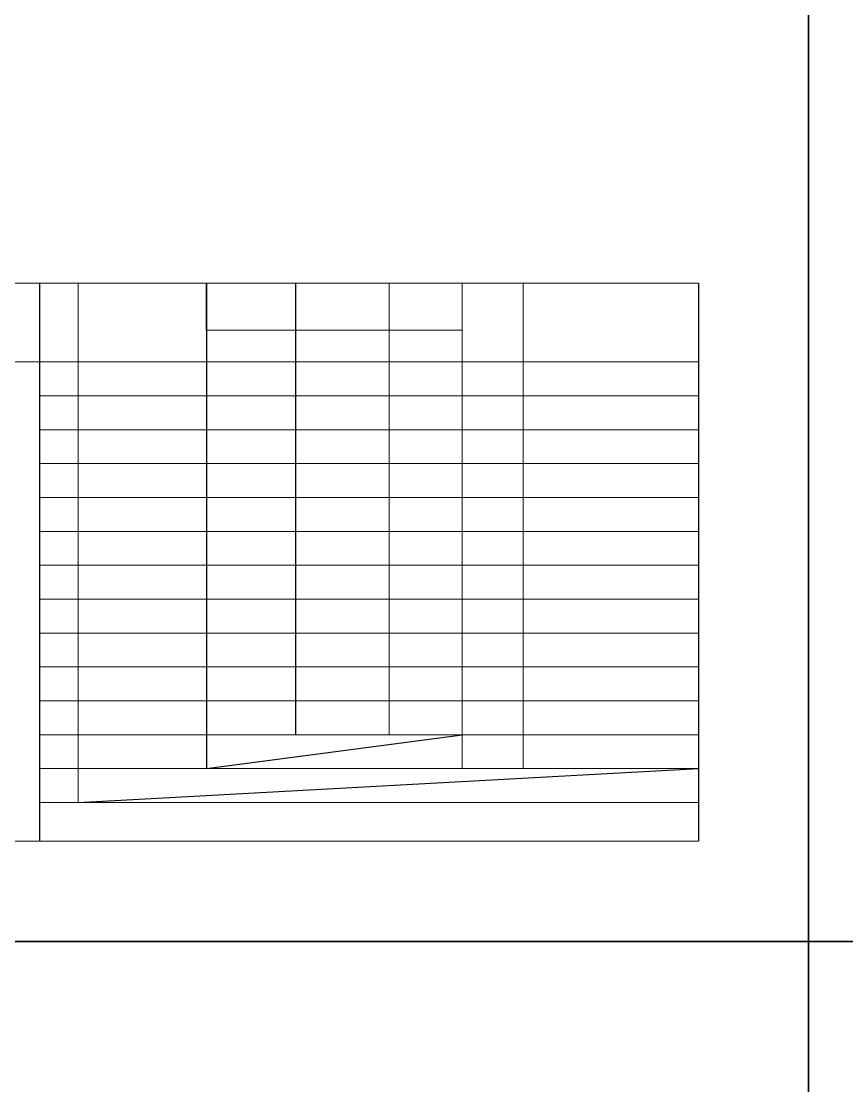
# Model space of a CAD drawing. Extents: x 102162 to 621267, y -39398 to 328893.
# Drawn here: x 433047 to 444230, y 273649 to 288068 of the extents above; entities that cross this region are included whole.
import ezdxf

# ---------------------------------------------------------------- set-up
doc = ezdxf.new("R2010")
doc.units = 0
doc.header["$LTSCALE"] = 1000
doc.header["$MEASUREMENT"] = 0
doc.layers.add('钢架', color=7, linetype='Continuous', lineweight=25)

msp = doc.modelspace()

# ---------------------------------------------------------------- linework, layer by layer
at = {"color": 1}
msp.add_line((433297, 276962), (433297, 284520.5), dxfattribs=at)
for p, q in [((435556.4, 283881.8), (435556.4, 284520.5)), ((435556.4, 284520.5), (435556.4, 277944.1)), ((436764, 284520.5), (436764, 278862.1)), ((436764, 284520.5), (436764, 278403.1)), ((442220.8, 284520.5), (442220.8, 276962)), ((435556.4, 277944.1), (439022.1, 278403.1)), ((433817.1, 277485), (442220.8, 277944.1))]:
    msp.add_line(p, q)
for points in [[(414011.7, 296601.7), (443711.7, 296601.7), (443711.7, 275601.7), (414011.7, 275601.7)], [(443711.7, 296601.7), (473411.7, 296601.7), (473411.7, 275601.7), (443711.7, 275601.7)], [(414011.7, 275601.7), (443711.7, 275601.7), (443711.7, 254601.7), (414011.7, 254601.7)], [(443711.7, 275601.7), (473411.7, 275601.7), (473411.7, 254601.7), (443711.7, 254601.7)]]:
    msp.add_lwpolyline(points, close=True)
at = {"layer": '钢架', "lineweight": 13}
for p, q in [((432365.3, 284520.5), (442220.8, 284520.5)), ((433817.1, 284520.5), (433817.1, 277485)), ((438032.1, 284520.5), (438032.1, 281616.4)), ((439022.1, 284520.5), (439022.1, 277944.1)), ((439847.4, 284520.5), (439847.4, 277944.1)), ((435556.4, 283881.8), (439022.1, 283881.8)), ((432365.3, 283452.6), (442220.8, 283452.6)), ((433297, 282993.5), (442220.8, 282993.5)), ((433297, 282534.5), (442220.8, 282534.5)), ((433297, 282075.5), (442220.8, 282075.5)), ((433297, 282075.5), (442220.8, 282075.5)), ((433297, 281616.4), (442220.8, 281616.4)), ((438032.1, 281616.4), (438032.1, 281157.4)), ((433297, 281157.4), (442220.8, 281157.4)), ((438032.1, 281157.4), (438032.1, 278403.1)), ((433297, 280698.3), (442220.8, 280698.3)), ((433297, 280239.3), (442220.8, 280239.3)), ((433297, 279780.2), (442220.8, 279780.2)), ((433297, 279321.2), (442220.8, 279321.2)), ((433297, 278862.1), (442220.8, 278862.1)), ((433297, 278862.1), (442220.8, 278862.1)), ((433297, 278862.1), (442220.8, 278862.1)), ((433297, 278862.1), (442220.8, 278862.1)), ((433297, 278403.1), (442220.8, 278403.1)), ((433297, 278403.1), (442220.8, 278403.1)), ((433297, 277944.1), (442220.8, 277944.1)), ((433297, 277485), (442220.8, 277485)), ((432365.3, 276962), (442220.8, 276962))]:
    msp.add_line(p, q, dxfattribs=at)

doc.saveas('drawing.dxf')
